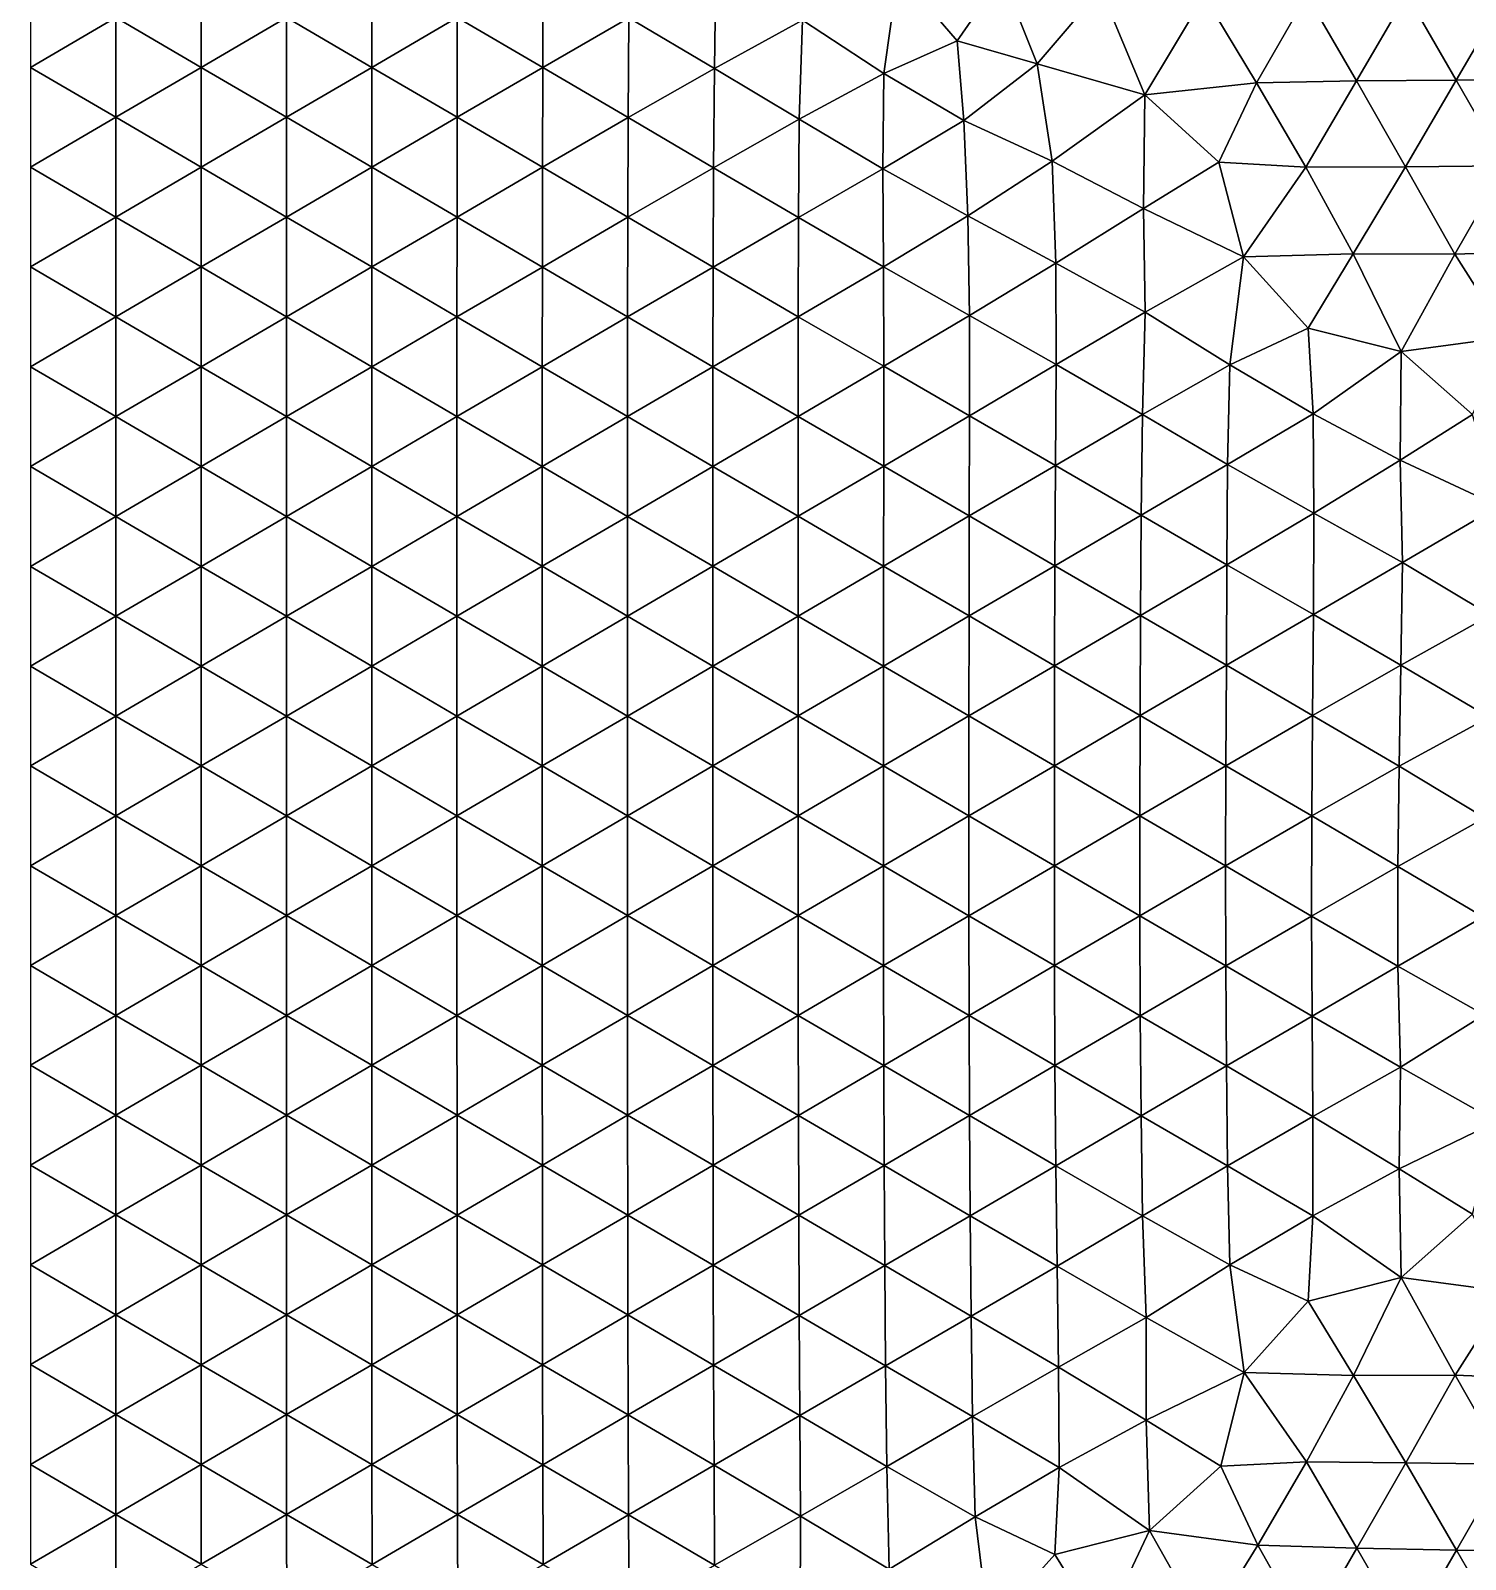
# Model space of a CAD drawing. Header units: metres. Extents: x 2 to 72, y -280 to 0.
# Drawn here: x 2 to 4.914, y -5.26 to -2.155 of the extents above; entities that cross this region are included whole.
import ezdxf

# ---------------------------------------------------------------- set-up
doc = ezdxf.new("R2010")
doc.units = ezdxf.units.M

msp = doc.modelspace()

# ---------------------------------------------------------------- linework, layer by layer
at = {"layer": 'layer', "color": 0}
for points in [[(2, -2.02703), (2, -2.22973), (2.17325, -2.12836)], [(2.34656, -2.02696), (2.17325, -2.12836), (2.34648, -2.2297)], [(2.34656, -2.02696), (2.34648, -2.2297), (2.51981, -2.12832)], [(2.6933, -2.02694), (2.51981, -2.12832), (2.69309, -2.2297)], [(2.6933, -2.02694), (2.69309, -2.2297), (2.8667, -2.12837)], [(3.04079, -2.02718), (2.8667, -2.12837), (3.04025, -2.22997)], [(3.04079, -2.02718), (3.04025, -2.22997), (3.21495, -2.1292)], [(3.39157, -2.02929), (3.21495, -2.1292), (3.38909, -2.2319)], [(3.39157, -2.02929), (3.38909, -2.2319), (3.56768, -2.13396)], [(3.76229, -2.036), (3.56768, -2.13396), (3.73334, -2.24189)], [(3.76229, -2.036), (3.73334, -2.24189), (3.88196, -2.17596)], [(3.76229, -2.036), (3.88196, -2.17596), (3.97342, -2.04403)], [(3.97342, -2.04403), (3.88196, -2.17596), (4.04431, -2.22223)], [(3.97342, -2.04403), (4.04431, -2.22223), (4.17384, -2.07085)], [(4.17384, -2.07085), (4.04431, -2.22223), (4.26331, -2.28556)], [(4.38371, -2.08448), (4.17384, -2.07085), (4.26331, -2.28556)], [(4.99762, -2.08044), (4.79568, -2.0815), (4.89575, -2.2556)], [(5.0977, -2.25398), (4.99762, -2.08044), (4.89575, -2.2556)], [(4.48982, -2.26086), (4.38371, -2.08448), (4.26331, -2.28556)], [(4.59216, -2.08281), (4.38371, -2.08448), (4.48982, -2.26086)], [(4.69308, -2.25736), (4.59216, -2.08281), (4.48982, -2.26086)], [(4.79568, -2.0815), (4.59216, -2.08281), (4.69308, -2.25736)], [(4.89575, -2.2556), (4.79568, -2.0815), (4.69308, -2.25736)], [(2.17325, -2.12836), (2, -2.22973), (2.17323, -2.33107)], [(2.17325, -2.12836), (2.17323, -2.33107), (2.34648, -2.2297)], [(2.51981, -2.12832), (2.34648, -2.2297), (2.51972, -2.33106)], [(2.51981, -2.12832), (2.51972, -2.33106), (2.69309, -2.2297)], [(2.8667, -2.12837), (2.69309, -2.2297), (2.86642, -2.33113)], [(2.8667, -2.12837), (2.86642, -2.33113), (3.04025, -2.22997)], [(3.21495, -2.1292), (3.04025, -2.22997), (3.21382, -2.33178)], [(3.21495, -2.1292), (3.21382, -2.33178), (3.38909, -2.2319)], [(3.56768, -2.13396), (3.38909, -2.2319), (3.56115, -2.33498)], [(3.56768, -2.13396), (3.56115, -2.33498), (3.73334, -2.24189)], [(3.88196, -2.17596), (3.73334, -2.24189), (3.89533, -2.33759)], [(3.88196, -2.17596), (3.89533, -2.33759), (4.04431, -2.22223)], [(2, -2.22973), (2, -2.43243), (2.17323, -2.33107)], [(2.34648, -2.2297), (2.17323, -2.33107), (2.34644, -2.43242)], [(2.34648, -2.2297), (2.34644, -2.43242), (2.51972, -2.33106)], [(2.69309, -2.2297), (2.51972, -2.33106), (2.69297, -2.43243)], [(2.69309, -2.2297), (2.69297, -2.43243), (2.86642, -2.33113)], [(3.04025, -2.22997), (2.86642, -2.33113), (3.03977, -2.43262)], [(3.04025, -2.22997), (3.03977, -2.43262), (3.21382, -2.33178)], [(3.38909, -2.2319), (3.21382, -2.33178), (3.38698, -2.43366)], [(3.38909, -2.2319), (3.38698, -2.43366), (3.56115, -2.33498)], [(4.04431, -2.22223), (3.89533, -2.33759), (4.07518, -2.42028)], [(4.04431, -2.22223), (4.07518, -2.42028), (4.26331, -2.28556)], [(3.73334, -2.24189), (3.56115, -2.33498), (3.73105, -2.43563)], [(3.73334, -2.24189), (3.73105, -2.43563), (3.89533, -2.33759)], [(4.48982, -2.26086), (4.26331, -2.28556), (4.41343, -2.42212)], [(4.58996, -2.43233), (4.48982, -2.26086), (4.41343, -2.42212)], [(4.69308, -2.25736), (4.48982, -2.26086), (4.58996, -2.43233)], [(4.79256, -2.43186), (4.69308, -2.25736), (4.58996, -2.43233)], [(4.89575, -2.2556), (4.69308, -2.25736), (4.79256, -2.43186)], [(4.99593, -2.42967), (4.89575, -2.2556), (4.79256, -2.43186)], [(5.0977, -2.25398), (4.89575, -2.2556), (4.99593, -2.42967)], [(4.26331, -2.28556), (4.07518, -2.42028), (4.26021, -2.51646)], [(4.26331, -2.28556), (4.26021, -2.51646), (4.41343, -2.42212)], [(2.17323, -2.33107), (2, -2.43243), (2.17322, -2.53378)], [(2.17323, -2.33107), (2.17322, -2.53378), (2.34644, -2.43242)], [(2.51972, -2.33106), (2.34644, -2.43242), (2.51967, -2.53378)], [(2.51972, -2.33106), (2.51967, -2.53378), (2.69297, -2.43243)], [(2.86642, -2.33113), (2.69297, -2.43243), (2.86623, -2.53382)], [(2.86642, -2.33113), (2.86623, -2.53382), (3.03977, -2.43262)], [(3.21382, -2.33178), (3.03977, -2.43262), (3.21305, -2.53412)], [(3.21382, -2.33178), (3.21305, -2.53412), (3.38698, -2.43366)], [(3.56115, -2.33498), (3.38698, -2.43366), (3.55947, -2.53491)], [(3.56115, -2.33498), (3.55947, -2.53491), (3.73105, -2.43563)], [(3.89533, -2.33759), (3.73105, -2.43563), (3.904, -2.53156)], [(3.89533, -2.33759), (3.904, -2.53156), (4.07518, -2.42028)], [(4.07518, -2.42028), (3.904, -2.53156), (4.08216, -2.6274)], [(4.07518, -2.42028), (4.08216, -2.6274), (4.26021, -2.51646)], [(4.41343, -2.42212), (4.26021, -2.51646), (4.46332, -2.61443)], [(4.41343, -2.42212), (4.46332, -2.61443), (4.58996, -2.43233)], [(2, -2.43243), (2, -2.63514), (2.17322, -2.53378)], [(2.34644, -2.43242), (2.17322, -2.53378), (2.34643, -2.63513)], [(2.34644, -2.43242), (2.34643, -2.63513), (2.51967, -2.53378)], [(2.69297, -2.43243), (2.51967, -2.53378), (2.69289, -2.63514)], [(2.69297, -2.43243), (2.69289, -2.63514), (2.86623, -2.53382)], [(3.03977, -2.43262), (2.86623, -2.53382), (3.03948, -2.63521)], [(3.03977, -2.43262), (3.03948, -2.63521), (3.21305, -2.53412)], [(3.38698, -2.43366), (3.21305, -2.53412), (3.38617, -2.63545)], [(3.38698, -2.43366), (3.38617, -2.63545), (3.55947, -2.53491)], [(3.73105, -2.43563), (3.55947, -2.53491), (3.73234, -2.63477)], [(3.73105, -2.43563), (3.73234, -2.63477), (3.904, -2.53156)], [(4.58996, -2.43233), (4.46332, -2.61443), (4.68615, -2.60857)], [(4.79256, -2.43186), (4.58996, -2.43233), (4.68615, -2.60857)], [(4.89275, -2.60913), (4.79256, -2.43186), (4.68615, -2.60857)], [(4.99593, -2.42967), (4.79256, -2.43186), (4.89275, -2.60913)], [(5.09741, -2.60207), (4.99593, -2.42967), (4.89275, -2.60913)], [(2.17322, -2.53378), (2, -2.63514), (2.17321, -2.73649)], [(2.17322, -2.53378), (2.17321, -2.73649), (2.34643, -2.63513)], [(2.51967, -2.53378), (2.34643, -2.63513), (2.51964, -2.73648)], [(2.51967, -2.53378), (2.51964, -2.73648), (2.69289, -2.63514)], [(2.86623, -2.53382), (2.69289, -2.63514), (2.86612, -2.7365)], [(2.86623, -2.53382), (2.86612, -2.7365), (3.03948, -2.63521)], [(3.21305, -2.53412), (3.03948, -2.63521), (3.21271, -2.73654)], [(3.21305, -2.53412), (3.21271, -2.73654), (3.38617, -2.63545)], [(3.55947, -2.53491), (3.38617, -2.63545), (3.55934, -2.73637)], [(3.55947, -2.53491), (3.55934, -2.73637), (3.73234, -2.63477)], [(3.904, -2.53156), (3.73234, -2.63477), (3.90692, -2.73375)], [(3.904, -2.53156), (3.90692, -2.73375), (4.08216, -2.6274)], [(4.26021, -2.51646), (4.08216, -2.6274), (4.26358, -2.72712)], [(4.26021, -2.51646), (4.26358, -2.72712), (4.46332, -2.61443)], [(4.46332, -2.61443), (4.59473, -2.75939), (4.68615, -2.60857)], [(4.68615, -2.60857), (4.59473, -2.75939), (4.78391, -2.80696)], [(4.89275, -2.60913), (4.68615, -2.60857), (4.78391, -2.80696)], [(5.09741, -2.60207), (4.89275, -2.60913), (4.99995, -2.77753)], [(2, -2.63514), (2, -2.83784), (2.17321, -2.73649)], [(2.34643, -2.63513), (2.17321, -2.73649), (2.34642, -2.83784)], [(2.34643, -2.63513), (2.34642, -2.83784), (2.51964, -2.73648)], [(2.69289, -2.63514), (2.51964, -2.73648), (2.69285, -2.83784)], [(2.69289, -2.63514), (2.69285, -2.83784), (2.86612, -2.7365)], [(3.03948, -2.63521), (2.86612, -2.7365), (3.03935, -2.83784)], [(3.03948, -2.63521), (3.03935, -2.83784), (3.21271, -2.73654)], [(3.38617, -2.63545), (3.21271, -2.73654), (3.38596, -2.83776)], [(3.38617, -2.63545), (3.38596, -2.83776), (3.55934, -2.73637)], [(3.73234, -2.63477), (3.55934, -2.73637), (3.73296, -2.83689)], [(3.73234, -2.63477), (3.73296, -2.83689), (3.90692, -2.73375)], [(4.08216, -2.6274), (3.90692, -2.73375), (4.08304, -2.83343)], [(4.08216, -2.6274), (4.08304, -2.83343), (4.26358, -2.72712)], [(4.46332, -2.61443), (4.26358, -2.72712), (4.43582, -2.83427)], [(4.46332, -2.61443), (4.43582, -2.83427), (4.59473, -2.75939)], [(4.99995, -2.77753), (4.89275, -2.60913), (4.78391, -2.80696)], [(4.26358, -2.72712), (4.08304, -2.83343), (4.25816, -2.93496)], [(4.26358, -2.72712), (4.25816, -2.93496), (4.43582, -2.83427)], [(2.17321, -2.73649), (2, -2.83784), (2.17321, -2.93919)], [(2.17321, -2.73649), (2.17321, -2.93919), (2.34642, -2.83784)], [(2.51964, -2.73648), (2.34642, -2.83784), (2.51963, -2.93919)], [(2.51964, -2.73648), (2.51963, -2.93919), (2.69285, -2.83784)], [(2.86612, -2.7365), (2.69285, -2.83784), (2.86607, -2.93918)], [(2.86612, -2.7365), (2.86607, -2.93918), (3.03935, -2.83784)], [(3.21271, -2.73654), (3.03935, -2.83784), (3.21258, -2.93914)], [(3.21271, -2.73654), (3.21258, -2.93914), (3.38596, -2.83776)], [(3.55934, -2.73637), (3.38596, -2.83776), (3.55932, -2.93884)], [(3.55934, -2.73637), (3.55932, -2.93884), (3.73296, -2.83689)], [(3.90692, -2.73375), (3.73296, -2.83689), (3.90717, -2.93736)], [(3.90692, -2.73375), (3.90717, -2.93736), (4.08304, -2.83343)], [(4.59473, -2.75939), (4.43582, -2.83427), (4.60524, -2.93324)], [(4.59473, -2.75939), (4.60524, -2.93324), (4.78391, -2.80696)], [(4.99995, -2.77753), (4.78391, -2.80696), (4.92882, -2.93503)], [(4.78391, -2.80696), (4.60524, -2.93324), (4.78154, -3.02781)], [(4.78391, -2.80696), (4.78154, -3.02781), (4.92882, -2.93503)], [(2, -2.83784), (2, -3.04054), (2.17321, -2.93919)], [(2.34642, -2.83784), (2.17321, -2.93919), (2.34641, -3.04054)], [(2.34642, -2.83784), (2.34641, -3.04054), (2.51963, -2.93919)], [(2.69285, -2.83784), (2.51963, -2.93919), (2.69284, -3.04054)], [(2.69285, -2.83784), (2.69284, -3.04054), (2.86607, -2.93918)], [(3.03935, -2.83784), (2.86607, -2.93918), (3.03929, -3.04052)], [(3.03935, -2.83784), (3.03929, -3.04052), (3.21258, -2.93914)], [(3.38596, -2.83776), (3.21258, -2.93914), (3.38586, -3.0404)], [(3.38596, -2.83776), (3.38586, -3.0404), (3.55932, -2.93884)], [(3.73296, -2.83689), (3.55932, -2.93884), (3.73288, -3.03983)], [(3.73296, -2.83689), (3.73288, -3.03983), (3.90717, -2.93736)], [(4.08304, -2.83343), (3.90717, -2.93736), (4.08154, -3.03817)], [(4.08304, -2.83343), (4.08154, -3.03817), (4.25816, -2.93496)], [(4.43582, -2.83427), (4.25816, -2.93496), (4.43141, -3.03626)], [(4.43582, -2.83427), (4.43141, -3.03626), (4.60524, -2.93324)], [(2.17321, -2.93919), (2, -3.04054), (2.17321, -3.14189)], [(2.17321, -2.93919), (2.17321, -3.14189), (2.34641, -3.04054)], [(2.51963, -2.93919), (2.34641, -3.04054), (2.51962, -3.14189)], [(2.51963, -2.93919), (2.51962, -3.14189), (2.69284, -3.04054)], [(2.86607, -2.93918), (2.69284, -3.04054), (2.86605, -3.14188)], [(2.86607, -2.93918), (2.86605, -3.14188), (3.03929, -3.04052)], [(3.21258, -2.93914), (3.03929, -3.04052), (3.21253, -3.14184)], [(3.21258, -2.93914), (3.21253, -3.14184), (3.38586, -3.0404)], [(3.55932, -2.93884), (3.38586, -3.0404), (3.55921, -3.14163)], [(3.55932, -2.93884), (3.55921, -3.14163), (3.73288, -3.03983)], [(3.90717, -2.93736), (3.73288, -3.03983), (3.90661, -3.14084)], [(3.90717, -2.93736), (3.90661, -3.14084), (4.08154, -3.03817)], [(4.25816, -2.93496), (4.08154, -3.03817), (4.25559, -3.13919)], [(4.25816, -2.93496), (4.25559, -3.13919), (4.43141, -3.03626)], [(4.60524, -2.93324), (4.43141, -3.03626), (4.60619, -3.13557)], [(4.60524, -2.93324), (4.60619, -3.13557), (4.78154, -3.02781)], [(4.92882, -2.93503), (4.78154, -3.02781), (4.98196, -3.12133)], [(2, -3.04054), (2, -3.24324), (2.17321, -3.14189)], [(2.34641, -3.04054), (2.17321, -3.14189), (2.34641, -3.24324)], [(2.34641, -3.04054), (2.34641, -3.24324), (2.51962, -3.14189)], [(2.69284, -3.04054), (2.51962, -3.14189), (2.69283, -3.24324)], [(2.69284, -3.04054), (2.69283, -3.24324), (2.86605, -3.14188)], [(3.03929, -3.04052), (2.86605, -3.14188), (3.03927, -3.24322)], [(3.03929, -3.04052), (3.03927, -3.24322), (3.21253, -3.14184)], [(3.38586, -3.0404), (3.21253, -3.14184), (3.38579, -3.24315)], [(3.38586, -3.0404), (3.38579, -3.24315), (3.55921, -3.14163)], [(3.73288, -3.03983), (3.55921, -3.14163), (3.73262, -3.24283)], [(3.73288, -3.03983), (3.73262, -3.24283), (3.90661, -3.14084)], [(4.08154, -3.03817), (3.90661, -3.14084), (4.08039, -3.2419)], [(4.08154, -3.03817), (4.08039, -3.2419), (4.25559, -3.13919)], [(4.43141, -3.03626), (4.25559, -3.13919), (4.42989, -3.23995)], [(4.43141, -3.03626), (4.42989, -3.23995), (4.60619, -3.13557)], [(4.78154, -3.02781), (4.60619, -3.13557), (4.78653, -3.23535)], [(4.78154, -3.02781), (4.78653, -3.23535), (4.98196, -3.12133)], [(4.60619, -3.13557), (4.42989, -3.23995), (4.60577, -3.34093)], [(4.60619, -3.13557), (4.60577, -3.34093), (4.78653, -3.23535)], [(4.98196, -3.12133), (4.78653, -3.23535), (4.96529, -3.34261)], [(2.17321, -3.14189), (2, -3.24324), (2.17321, -3.34459)], [(2.17321, -3.14189), (2.17321, -3.34459), (2.34641, -3.24324)], [(2.51962, -3.14189), (2.34641, -3.24324), (2.51962, -3.34459)], [(2.51962, -3.14189), (2.51962, -3.34459), (2.69283, -3.24324)], [(2.86605, -3.14188), (2.69283, -3.24324), (2.86604, -3.34459)], [(2.86605, -3.14188), (2.86604, -3.34459), (3.03927, -3.24322)], [(3.21253, -3.14184), (3.03927, -3.24322), (3.2125, -3.34456)], [(3.21253, -3.14184), (3.2125, -3.34456), (3.38579, -3.24315)], [(3.55921, -3.14163), (3.38579, -3.24315), (3.55909, -3.34445)], [(3.55921, -3.14163), (3.55909, -3.34445), (3.73262, -3.24283)], [(3.90661, -3.14084), (3.73262, -3.24283), (3.90612, -3.34403)], [(3.90661, -3.14084), (3.90612, -3.34403), (4.08039, -3.2419)], [(4.25559, -3.13919), (4.08039, -3.2419), (4.25432, -3.34297)], [(4.25559, -3.13919), (4.25432, -3.34297), (4.42989, -3.23995)], [(2, -3.24324), (2, -3.44595), (2.17321, -3.34459)], [(2.34641, -3.24324), (2.17321, -3.34459), (2.34641, -3.44595)], [(2.34641, -3.24324), (2.34641, -3.44595), (2.51962, -3.34459)], [(2.69283, -3.24324), (2.51962, -3.34459), (2.69283, -3.44595)], [(2.69283, -3.24324), (2.69283, -3.44595), (2.86604, -3.34459)], [(3.03927, -3.24322), (2.86604, -3.34459), (3.03926, -3.44594)], [(3.03927, -3.24322), (3.03926, -3.44594), (3.2125, -3.34456)], [(3.38579, -3.24315), (3.2125, -3.34456), (3.38575, -3.4459)], [(3.38579, -3.24315), (3.38575, -3.4459), (3.55909, -3.34445)], [(3.73262, -3.24283), (3.55909, -3.34445), (3.73243, -3.44574)], [(3.73262, -3.24283), (3.73243, -3.44574), (3.90612, -3.34403)], [(4.08039, -3.2419), (3.90612, -3.34403), (4.07973, -3.44525)], [(4.08039, -3.2419), (4.07973, -3.44525), (4.25432, -3.34297)], [(4.42989, -3.23995), (4.25432, -3.34297), (4.42877, -3.44422)], [(4.42989, -3.23995), (4.42877, -3.44422), (4.60577, -3.34093)], [(4.78653, -3.23535), (4.60577, -3.34093), (4.78312, -3.44396)], [(4.78653, -3.23535), (4.78312, -3.44396), (4.96529, -3.34261)], [(2.17321, -3.34459), (2, -3.44595), (2.17321, -3.5473)], [(2.17321, -3.34459), (2.17321, -3.5473), (2.34641, -3.44595)], [(2.51962, -3.34459), (2.34641, -3.44595), (2.51962, -3.5473)], [(2.51962, -3.34459), (2.51962, -3.5473), (2.69283, -3.44595)], [(2.86604, -3.34459), (2.69283, -3.44595), (2.86604, -3.5473)], [(2.86604, -3.34459), (2.86604, -3.5473), (3.03926, -3.44594)], [(3.2125, -3.34456), (3.03926, -3.44594), (3.21249, -3.54729)], [(3.2125, -3.34456), (3.21249, -3.54729), (3.38575, -3.4459)], [(3.55909, -3.34445), (3.38575, -3.4459), (3.55902, -3.54724)], [(3.55909, -3.34445), (3.55902, -3.54724), (3.73243, -3.44574)], [(3.90612, -3.34403), (3.73243, -3.44574), (3.90585, -3.54705)], [(3.90612, -3.34403), (3.90585, -3.54705), (4.07973, -3.44525)], [(4.25432, -3.34297), (4.07973, -3.44525), (4.25359, -3.54656)], [(4.25432, -3.34297), (4.25359, -3.54656), (4.42877, -3.44422)], [(4.60577, -3.34093), (4.42877, -3.44422), (4.60398, -3.54618)], [(4.60577, -3.34093), (4.60398, -3.54618), (4.78312, -3.44396)], [(4.96529, -3.34261), (4.78312, -3.44396), (4.9623, -3.54956)], [(2, -3.44595), (2, -3.64865), (2.17321, -3.5473)], [(2.34641, -3.44595), (2.17321, -3.5473), (2.34641, -3.64865)], [(2.34641, -3.44595), (2.34641, -3.64865), (2.51962, -3.5473)], [(2.69283, -3.44595), (2.51962, -3.5473), (2.69283, -3.64865)], [(2.69283, -3.44595), (2.69283, -3.64865), (2.86604, -3.5473)], [(3.03926, -3.44594), (2.86604, -3.5473), (3.03926, -3.64865)], [(3.03926, -3.44594), (3.03926, -3.64865), (3.21249, -3.54729)], [(3.38575, -3.4459), (3.21249, -3.54729), (3.38574, -3.64864)], [(3.38575, -3.4459), (3.38574, -3.64864), (3.55902, -3.54724)], [(3.73243, -3.44574), (3.55902, -3.54724), (3.73235, -3.64859)], [(3.73243, -3.44574), (3.73235, -3.64859), (3.90585, -3.54705)], [(4.07973, -3.44525), (3.90585, -3.54705), (4.07942, -3.6484)], [(4.07973, -3.44525), (4.07942, -3.6484), (4.25359, -3.54656)], [(4.42877, -3.44422), (4.25359, -3.54656), (4.42781, -3.64816)], [(4.42877, -3.44422), (4.42781, -3.64816), (4.60398, -3.54618)], [(4.78312, -3.44396), (4.60398, -3.54618), (4.77974, -3.64937)], [(4.78312, -3.44396), (4.77974, -3.64937), (4.9623, -3.54956)], [(2.17321, -3.5473), (2, -3.64865), (2.17321, -3.75)], [(2.17321, -3.5473), (2.17321, -3.75), (2.34641, -3.64865)], [(2.51962, -3.5473), (2.34641, -3.64865), (2.51962, -3.75)], [(2.51962, -3.5473), (2.51962, -3.75), (2.69283, -3.64865)], [(2.86604, -3.5473), (2.69283, -3.64865), (2.86605, -3.75001)], [(2.86604, -3.5473), (2.86605, -3.75001), (3.03926, -3.64865)], [(3.21249, -3.54729), (3.03926, -3.64865), (3.2125, -3.75001)], [(3.21249, -3.54729), (3.2125, -3.75001), (3.38574, -3.64864)], [(3.55902, -3.54724), (3.38574, -3.64864), (3.55903, -3.75001)], [(3.55902, -3.54724), (3.55903, -3.75001), (3.73235, -3.64859)], [(3.90585, -3.54705), (3.73235, -3.64859), (3.90579, -3.74997)], [(3.90585, -3.54705), (3.90579, -3.74997), (4.07942, -3.6484)], [(4.25359, -3.54656), (4.07942, -3.6484), (4.25322, -3.74989)], [(4.25359, -3.54656), (4.25322, -3.74989), (4.42781, -3.64816)], [(4.60398, -3.54618), (4.42781, -3.64816), (4.60245, -3.75024)], [(4.60398, -3.54618), (4.60245, -3.75024), (4.77974, -3.64937)], [(4.9623, -3.54956), (4.77974, -3.64937), (4.95402, -3.75427)], [(2, -3.64865), (2, -3.85135), (2.17321, -3.75)], [(2.34641, -3.64865), (2.17321, -3.75), (2.34642, -3.85135)], [(2.34641, -3.64865), (2.34642, -3.85135), (2.51962, -3.75)], [(2.69283, -3.64865), (2.51962, -3.75), (2.69284, -3.85136)], [(2.69283, -3.64865), (2.69284, -3.85136), (2.86605, -3.75001)], [(3.03926, -3.64865), (2.86605, -3.75001), (3.03928, -3.85137)], [(3.03926, -3.64865), (3.03928, -3.85137), (3.2125, -3.75001)], [(3.38574, -3.64864), (3.2125, -3.75001), (3.38577, -3.85138)], [(3.38574, -3.64864), (3.38577, -3.85138), (3.55903, -3.75001)], [(3.73235, -3.64859), (3.55903, -3.75001), (3.7324, -3.8514)], [(3.73235, -3.64859), (3.7324, -3.8514), (3.90579, -3.74997)], [(4.07942, -3.6484), (3.90579, -3.74997), (4.0794, -3.85142)], [(4.07942, -3.6484), (4.0794, -3.85142), (4.25322, -3.74989)], [(4.42781, -3.64816), (4.25322, -3.74989), (4.42739, -3.8516)], [(4.42781, -3.64816), (4.42739, -3.8516), (4.60245, -3.75024)], [(4.77974, -3.64937), (4.60245, -3.75024), (4.77708, -3.8528)], [(4.77974, -3.64937), (4.77708, -3.8528), (4.95402, -3.75427)], [(2.17321, -3.75), (2, -3.85135), (2.17321, -3.9527)], [(2.17321, -3.75), (2.17321, -3.9527), (2.34642, -3.85135)], [(2.51962, -3.75), (2.34642, -3.85135), (2.51963, -3.95271)], [(2.51962, -3.75), (2.51963, -3.95271), (2.69284, -3.85136)], [(2.86605, -3.75001), (2.69284, -3.85136), (2.86606, -3.95272)], [(2.86605, -3.75001), (2.86606, -3.95272), (3.03928, -3.85137)], [(3.2125, -3.75001), (3.03928, -3.85137), (3.21253, -3.95274)], [(3.2125, -3.75001), (3.21253, -3.95274), (3.38577, -3.85138)], [(3.55903, -3.75001), (3.38577, -3.85138), (3.55911, -3.95278)], [(3.55903, -3.75001), (3.55911, -3.95278), (3.7324, -3.8514)], [(3.90579, -3.74997), (3.7324, -3.8514), (3.90592, -3.95284)], [(3.90579, -3.74997), (3.90592, -3.95284), (4.0794, -3.85142)], [(4.25322, -3.74989), (4.0794, -3.85142), (4.25332, -3.953)], [(4.25322, -3.74989), (4.25332, -3.953), (4.42739, -3.8516)], [(4.60245, -3.75024), (4.42739, -3.8516), (4.60206, -3.95357)], [(4.60245, -3.75024), (4.60206, -3.95357), (4.77708, -3.8528)], [(4.95402, -3.75427), (4.77708, -3.8528), (4.95072, -3.95517)], [(2, -3.85135), (2, -4.05405), (2.17321, -3.9527)], [(2.34642, -3.85135), (2.17321, -3.9527), (2.34642, -4.05406)], [(2.34642, -3.85135), (2.34642, -4.05406), (2.51963, -3.95271)], [(2.69284, -3.85136), (2.51963, -3.95271), (2.69285, -4.05407)], [(2.69284, -3.85136), (2.69285, -4.05407), (2.86606, -3.95272)], [(3.03928, -3.85137), (2.86606, -3.95272), (3.03931, -4.05409)], [(3.03928, -3.85137), (3.03931, -4.05409), (3.21253, -3.95274)], [(3.38577, -3.85138), (3.21253, -3.95274), (3.38585, -4.05414)], [(3.38577, -3.85138), (3.38585, -4.05414), (3.55911, -3.95278)], [(3.7324, -3.8514), (3.55911, -3.95278), (3.73259, -4.05422)], [(3.7324, -3.8514), (3.73259, -4.05422), (3.90592, -3.95284)], [(4.0794, -3.85142), (3.90592, -3.95284), (4.07972, -4.05437)], [(4.0794, -3.85142), (4.07972, -4.05437), (4.25332, -3.953)], [(4.42739, -3.8516), (4.25332, -3.953), (4.42776, -4.05483)], [(4.42739, -3.8516), (4.42776, -4.05483), (4.60206, -3.95357)], [(4.77708, -3.8528), (4.60206, -3.95357), (4.77742, -4.05542)], [(4.77708, -3.8528), (4.77742, -4.05542), (4.95072, -3.95517)], [(2.17321, -3.9527), (2, -4.05405), (2.17321, -4.15541)], [(2.17321, -3.9527), (2.17321, -4.15541), (2.34642, -4.05406)], [(2.51963, -3.95271), (2.34642, -4.05406), (2.51964, -4.15542)], [(2.51963, -3.95271), (2.51964, -4.15542), (2.69285, -4.05407)], [(2.86606, -3.95272), (2.69285, -4.05407), (2.86609, -4.15544)], [(2.86606, -3.95272), (2.86609, -4.15544), (3.03931, -4.05409)], [(3.21253, -3.95274), (3.03931, -4.05409), (3.21261, -4.15548)], [(3.21253, -3.95274), (3.21261, -4.15548), (3.38585, -4.05414)], [(3.55911, -3.95278), (3.38585, -4.05414), (3.5593, -4.15558)], [(3.55911, -3.95278), (3.5593, -4.15558), (3.73259, -4.05422)], [(3.90592, -3.95284), (3.73259, -4.05422), (3.90633, -4.15575)], [(3.90592, -3.95284), (3.90633, -4.15575), (4.07972, -4.05437)], [(4.25332, -3.953), (4.07972, -4.05437), (4.25397, -4.15605)], [(4.25332, -3.953), (4.25397, -4.15605), (4.42776, -4.05483)], [(4.60206, -3.95357), (4.42776, -4.05483), (4.60329, -4.15713)], [(4.60206, -3.95357), (4.60329, -4.15713), (4.77742, -4.05542)], [(4.95072, -3.95517), (4.77742, -4.05542), (4.95262, -4.15424)], [(2, -4.05405), (2, -4.25676), (2.17321, -4.15541)], [(2.34642, -4.05406), (2.17321, -4.15541), (2.34643, -4.25676)], [(2.34642, -4.05406), (2.34643, -4.25676), (2.51964, -4.15542)], [(2.69285, -4.05407), (2.51964, -4.15542), (2.69287, -4.25678)], [(2.69285, -4.05407), (2.69287, -4.25678), (2.86609, -4.15544)], [(3.03931, -4.05409), (2.86609, -4.15544), (3.03937, -4.25683)], [(3.03931, -4.05409), (3.03937, -4.25683), (3.21261, -4.15548)], [(3.38585, -4.05414), (3.21261, -4.15548), (3.38601, -4.25693)], [(3.38585, -4.05414), (3.38601, -4.25693), (3.5593, -4.15558)], [(3.73259, -4.05422), (3.5593, -4.15558), (3.73299, -4.25712)], [(3.73259, -4.05422), (3.73299, -4.25712), (3.90633, -4.15575)], [(4.07972, -4.05437), (3.90633, -4.15575), (4.08055, -4.25739)], [(4.07972, -4.05437), (4.08055, -4.25739), (4.25397, -4.15605)], [(4.42776, -4.05483), (4.25397, -4.15605), (4.42886, -4.25801)], [(4.42776, -4.05483), (4.42886, -4.25801), (4.60329, -4.15713)], [(4.77742, -4.05542), (4.60329, -4.15713), (4.78219, -4.26078)], [(4.77742, -4.05542), (4.78219, -4.26078), (4.95262, -4.15424)], [(2.17321, -4.15541), (2, -4.25676), (2.17322, -4.35811)], [(2.17321, -4.15541), (2.17322, -4.35811), (2.34643, -4.25676)], [(2.51964, -4.15542), (2.34643, -4.25676), (2.51965, -4.35813)], [(2.51964, -4.15542), (2.51965, -4.35813), (2.69287, -4.25678)], [(2.86609, -4.15544), (2.69287, -4.25678), (2.86614, -4.35816)], [(2.86609, -4.15544), (2.86614, -4.35816), (3.03937, -4.25683)], [(3.21261, -4.15548), (3.03937, -4.25683), (3.21274, -4.35826)], [(3.21261, -4.15548), (3.21274, -4.35826), (3.38601, -4.25693)], [(3.5593, -4.15558), (3.38601, -4.25693), (3.55964, -4.35847)], [(3.5593, -4.15558), (3.55964, -4.35847), (3.73299, -4.25712)], [(3.90633, -4.15575), (3.73299, -4.25712), (3.90716, -4.35881)], [(3.90633, -4.15575), (3.90716, -4.35881), (4.08055, -4.25739)], [(4.25397, -4.15605), (4.08055, -4.25739), (4.25546, -4.35913)], [(4.25397, -4.15605), (4.25546, -4.35913), (4.42886, -4.25801)], [(4.60329, -4.15713), (4.42886, -4.25801), (4.60445, -4.36089)], [(4.60329, -4.15713), (4.60445, -4.36089), (4.78219, -4.26078)], [(4.95262, -4.15424), (4.78219, -4.26078), (4.97838, -4.37069)], [(2, -4.25676), (2, -4.45946), (2.17322, -4.35811)], [(2.34643, -4.25676), (2.17322, -4.35811), (2.34644, -4.45947)], [(2.34643, -4.25676), (2.34644, -4.45947), (2.51965, -4.35813)], [(2.69287, -4.25678), (2.51965, -4.35813), (2.69291, -4.4595)], [(2.69287, -4.25678), (2.69291, -4.4595), (2.86614, -4.35816)], [(3.03937, -4.25683), (2.86614, -4.35816), (3.03947, -4.45958)], [(3.03937, -4.25683), (3.03947, -4.45958), (3.21274, -4.35826)], [(3.38601, -4.25693), (3.21274, -4.35826), (3.38629, -4.45979)], [(3.38601, -4.25693), (3.38629, -4.45979), (3.55964, -4.35847)], [(3.73299, -4.25712), (3.55964, -4.35847), (3.73369, -4.46018)], [(3.73299, -4.25712), (3.73369, -4.46018), (3.90716, -4.35881)], [(4.08055, -4.25739), (3.90716, -4.35881), (4.08222, -4.46072)], [(4.08055, -4.25739), (4.08222, -4.46072), (4.25546, -4.35913)], [(4.42886, -4.25801), (4.25546, -4.35913), (4.43086, -4.46068)], [(4.42886, -4.25801), (4.43086, -4.46068), (4.60445, -4.36089)], [(4.78219, -4.26078), (4.60445, -4.36089), (4.78, -4.46697)], [(4.78219, -4.26078), (4.78, -4.46697), (4.97838, -4.37069)], [(2.17322, -4.35811), (2, -4.45946), (2.17323, -4.56082)], [(2.17322, -4.35811), (2.17323, -4.56082), (2.34644, -4.45947)], [(2.51965, -4.35813), (2.34644, -4.45947), (2.51968, -4.56084)], [(2.51965, -4.35813), (2.51968, -4.56084), (2.69291, -4.4595)], [(2.86614, -4.35816), (2.69291, -4.4595), (2.86622, -4.5609)], [(2.86614, -4.35816), (2.86622, -4.5609), (3.03947, -4.45958)], [(3.21274, -4.35826), (3.03947, -4.45958), (3.21295, -4.56109)], [(3.21274, -4.35826), (3.21295, -4.56109), (3.38629, -4.45979)], [(3.55964, -4.35847), (3.38629, -4.45979), (3.56021, -4.56149)], [(3.55964, -4.35847), (3.56021, -4.56149), (3.73369, -4.46018)], [(3.90716, -4.35881), (3.73369, -4.46018), (3.90857, -4.56224)], [(3.90716, -4.35881), (3.90857, -4.56224), (4.08222, -4.46072)], [(4.25546, -4.35913), (4.08222, -4.46072), (4.25875, -4.56262)], [(4.25546, -4.35913), (4.25875, -4.56262), (4.43086, -4.46068)], [(4.60445, -4.36089), (4.43086, -4.46068), (4.60461, -4.56237)], [(4.60445, -4.36089), (4.60461, -4.56237), (4.78, -4.46697)], [(4.97838, -4.37069), (4.78, -4.46697), (4.92874, -4.55896)], [(2, -4.45946), (2, -4.66216), (2.17323, -4.56082)], [(2.34644, -4.45947), (2.17323, -4.56082), (2.34646, -4.66218)], [(2.34644, -4.45947), (2.34646, -4.66218), (2.51968, -4.56084)], [(2.69291, -4.4595), (2.51968, -4.56084), (2.69297, -4.66223)], [(2.69291, -4.4595), (2.69297, -4.66223), (2.86622, -4.5609)], [(3.03947, -4.45958), (2.86622, -4.5609), (3.03964, -4.66237)], [(3.03947, -4.45958), (3.03964, -4.66237), (3.21295, -4.56109)], [(3.38629, -4.45979), (3.21295, -4.56109), (3.38674, -4.66276)], [(3.38629, -4.45979), (3.38674, -4.66276), (3.56021, -4.56149)], [(3.73369, -4.46018), (3.56021, -4.56149), (3.7348, -4.66353)], [(3.73369, -4.46018), (3.7348, -4.66353), (3.90857, -4.56224)], [(4.08222, -4.46072), (3.90857, -4.56224), (4.08508, -4.66498)], [(4.08222, -4.46072), (4.08508, -4.66498), (4.25875, -4.56262)], [(4.43086, -4.46068), (4.25875, -4.56262), (4.43616, -4.66183)], [(4.43086, -4.46068), (4.43616, -4.66183), (4.60461, -4.56237)], [(4.78, -4.46697), (4.60461, -4.56237), (4.78403, -4.68805)], [(4.78, -4.46697), (4.78403, -4.68805), (4.92874, -4.55896)], [(2.17323, -4.56082), (2, -4.66216), (2.17324, -4.76352)], [(2.17323, -4.56082), (2.17324, -4.76352), (2.34646, -4.66218)], [(2.51968, -4.56084), (2.34646, -4.66218), (2.51974, -4.76356)], [(2.51968, -4.56084), (2.51974, -4.76356), (2.69297, -4.66223)], [(2.86622, -4.5609), (2.69297, -4.66223), (2.86635, -4.76366)], [(2.86622, -4.5609), (2.86635, -4.76366), (3.03964, -4.66237)], [(3.21295, -4.56109), (3.03964, -4.66237), (3.21329, -4.76399)], [(3.21295, -4.56109), (3.21329, -4.76399), (3.38674, -4.66276)], [(3.56021, -4.56149), (3.38674, -4.66276), (3.5611, -4.76476)], [(3.56021, -4.56149), (3.5611, -4.76476), (3.7348, -4.66353)], [(3.90857, -4.56224), (3.7348, -4.66353), (3.91049, -4.76614)], [(3.90857, -4.56224), (3.91049, -4.76614), (4.08508, -4.66498)], [(4.25875, -4.56262), (4.08508, -4.66498), (4.26585, -4.76939)], [(4.25875, -4.56262), (4.26585, -4.76939), (4.43616, -4.66183)], [(4.60461, -4.56237), (4.43616, -4.66183), (4.59502, -4.73601)], [(4.60461, -4.56237), (4.59502, -4.73601), (4.78403, -4.68805)], [(4.78403, -4.68805), (5.00089, -4.71706), (4.92874, -4.55896)], [(2, -4.66216), (2, -4.86486), (2.17324, -4.76352)], [(2.34646, -4.66218), (2.17324, -4.76352), (2.34651, -4.86489)], [(2.34646, -4.66218), (2.34651, -4.86489), (2.51974, -4.76356)], [(2.69297, -4.66223), (2.51974, -4.76356), (2.69309, -4.86496)], [(2.69297, -4.66223), (2.69309, -4.86496), (2.86635, -4.76366)], [(3.03964, -4.66237), (2.86635, -4.76366), (3.0399, -4.86519)], [(3.03964, -4.66237), (3.0399, -4.86519), (3.21329, -4.76399)], [(3.38674, -4.66276), (3.21329, -4.76399), (3.38741, -4.86591)], [(3.38674, -4.66276), (3.38741, -4.86591), (3.5611, -4.76476)], [(3.7348, -4.66353), (3.5611, -4.76476), (3.73649, -4.86726)], [(3.7348, -4.66353), (3.73649, -4.86726), (3.91049, -4.76614)], [(4.08508, -4.66498), (3.91049, -4.76614), (4.08766, -4.87004)], [(4.08508, -4.66498), (4.08766, -4.87004), (4.26585, -4.76939)], [(4.43616, -4.66183), (4.26585, -4.76939), (4.46518, -4.88062)], [(4.43616, -4.66183), (4.46518, -4.88062), (4.59502, -4.73601)], [(4.59502, -4.73601), (4.68702, -4.88659), (4.78403, -4.68805)], [(4.68702, -4.88659), (4.89335, -4.88651), (4.78403, -4.68805)], [(4.78403, -4.68805), (4.89335, -4.88651), (5.00089, -4.71706)], [(4.89335, -4.88651), (5.09819, -4.89415), (5.00089, -4.71706)], [(4.59502, -4.73601), (4.46518, -4.88062), (4.68702, -4.88659)], [(2.17324, -4.76352), (2, -4.86486), (2.17327, -4.96623)], [(2.17324, -4.76352), (2.17327, -4.96623), (2.34651, -4.86489)], [(2.51974, -4.76356), (2.34651, -4.86489), (2.51984, -4.96628)], [(2.51974, -4.76356), (2.51984, -4.96628), (2.69309, -4.86496)], [(2.86635, -4.76366), (2.69309, -4.86496), (2.86659, -4.96643)], [(2.86635, -4.76366), (2.86659, -4.96643), (3.0399, -4.86519)], [(3.21329, -4.76399), (3.0399, -4.86519), (3.21379, -4.96695)], [(3.21329, -4.76399), (3.21379, -4.96695), (3.38741, -4.86591)], [(3.5611, -4.76476), (3.38741, -4.86591), (3.56245, -4.96844)], [(3.5611, -4.76476), (3.56245, -4.96844), (3.73649, -4.86726)], [(3.91049, -4.76614), (3.73649, -4.86726), (3.91306, -4.9702)], [(3.91049, -4.76614), (3.91306, -4.9702), (4.08766, -4.87004)], [(4.26585, -4.76939), (4.08766, -4.87004), (4.26578, -4.97756)], [(4.26585, -4.76939), (4.26578, -4.97756), (4.46518, -4.88062)], [(2, -4.86486), (2, -5.06757), (2.17327, -4.96623)], [(2.34651, -4.86489), (2.17327, -4.96623), (2.34658, -5.06761)], [(2.34651, -4.86489), (2.34658, -5.06761), (2.51984, -4.96628)], [(2.69309, -4.86496), (2.51984, -4.96628), (2.6933, -5.06771)], [(2.69309, -4.86496), (2.6933, -5.06771), (2.86659, -4.96643)], [(3.0399, -4.86519), (2.86659, -4.96643), (3.04035, -5.06802)], [(3.0399, -4.86519), (3.04035, -5.06802), (3.21379, -4.96695)], [(3.38741, -4.86591), (3.21379, -4.96695), (3.38827, -5.06921)], [(3.38741, -4.86591), (3.38827, -5.06921), (3.56245, -4.96844)], [(3.73649, -4.86726), (3.56245, -4.96844), (3.73932, -5.07187)], [(3.73649, -4.86726), (3.73932, -5.07187), (3.91306, -4.9702)], [(4.08766, -4.87004), (3.91306, -4.9702), (4.08914, -5.07375)], [(4.08766, -4.87004), (4.08914, -5.07375), (4.26578, -4.97756)], [(4.46518, -4.88062), (4.26578, -4.97756), (4.41734, -5.07097)], [(4.46518, -4.88062), (4.41734, -5.07097), (4.59159, -5.06228)], [(4.46518, -4.88062), (4.59159, -5.06228), (4.68702, -4.88659)], [(4.59159, -5.06228), (4.79324, -5.06405), (4.68702, -4.88659)], [(4.68702, -4.88659), (4.79324, -5.06405), (4.89335, -4.88651)], [(4.79324, -5.06405), (4.99643, -5.06728), (4.89335, -4.88651)], [(4.89335, -4.88651), (4.99643, -5.06728), (5.09819, -4.89415)], [(2.17327, -4.96623), (2, -5.06757), (2.17332, -5.16894)], [(2.17327, -4.96623), (2.17332, -5.16894), (2.34658, -5.06761)], [(2.51984, -4.96628), (2.34658, -5.06761), (2.52, -5.16901)], [(2.51984, -4.96628), (2.52, -5.16901), (2.6933, -5.06771)], [(2.86659, -4.96643), (2.6933, -5.06771), (2.86701, -5.16921)], [(2.86659, -4.96643), (2.86701, -5.16921), (3.04035, -5.06802)], [(3.21379, -4.96695), (3.04035, -5.06802), (3.21451, -5.16985)], [(3.21379, -4.96695), (3.21451, -5.16985), (3.38827, -5.06921)], [(3.56245, -4.96844), (3.38827, -5.06921), (3.56405, -5.1728)], [(3.56245, -4.96844), (3.56405, -5.1728), (3.73932, -5.07187)], [(3.91306, -4.9702), (3.73932, -5.07187), (3.91833, -5.17415)], [(3.91306, -4.9702), (3.91833, -5.17415), (4.08914, -5.07375)], [(4.26578, -4.97756), (4.08914, -5.07375), (4.27245, -5.20186)], [(4.26578, -4.97756), (4.27245, -5.20186), (4.41734, -5.07097)], [(2, -5.06757), (2, -5.27027), (2.17332, -5.16894)], [(2.34658, -5.06761), (2.17332, -5.16894), (2.3467, -5.27033)], [(2.34658, -5.06761), (2.3467, -5.27033), (2.52, -5.16901)], [(2.6933, -5.06771), (2.52, -5.16901), (2.69366, -5.27047)], [(2.6933, -5.06771), (2.69366, -5.27047), (2.86701, -5.16921)], [(3.04035, -5.06802), (2.86701, -5.16921), (3.04116, -5.27082)], [(3.04035, -5.06802), (3.04116, -5.27082), (3.21451, -5.16985)], [(3.38827, -5.06921), (3.21451, -5.16985), (3.38906, -5.27221)], [(3.38827, -5.06921), (3.38906, -5.27221), (3.56405, -5.1728)], [(3.73932, -5.07187), (3.56405, -5.1728), (3.74408, -5.2802)], [(3.73932, -5.07187), (3.74408, -5.2802), (3.91833, -5.17415)], [(4.08914, -5.07375), (3.91833, -5.17415), (4.08044, -5.25072)], [(4.08914, -5.07375), (4.08044, -5.25072), (4.27245, -5.20186)], [(4.27245, -5.20186), (4.4926, -5.23147), (4.41734, -5.07097)], [(4.41734, -5.07097), (4.4926, -5.23147), (4.59159, -5.06228)], [(4.4926, -5.23147), (4.69403, -5.23792), (4.59159, -5.06228)], [(4.59159, -5.06228), (4.69403, -5.23792), (4.79324, -5.06405)], [(4.69403, -5.23792), (4.89621, -5.24149), (4.79324, -5.06405)], [(4.79324, -5.06405), (4.89621, -5.24149), (4.99643, -5.06728)], [(4.89621, -5.24149), (5.0981, -5.24423), (4.99643, -5.06728)], [(2.17332, -5.16894), (2, -5.27027), (2.1734, -5.37165)], [(2.17332, -5.16894), (2.1734, -5.37165), (2.3467, -5.27033)], [(2.52, -5.16901), (2.3467, -5.27033), (2.52027, -5.37175)], [(2.52, -5.16901), (2.52027, -5.37175), (2.69366, -5.27047)], [(2.86701, -5.16921), (2.69366, -5.27047), (2.86776, -5.37203)], [(2.86701, -5.16921), (2.86776, -5.37203), (3.04116, -5.27082)], [(3.21451, -5.16985), (3.04116, -5.27082), (3.21587, -5.37249)], [(3.21451, -5.16985), (3.21587, -5.37249), (3.38906, -5.27221)], [(3.56405, -5.1728), (3.38906, -5.27221), (3.56332, -5.37627)], [(3.56405, -5.1728), (3.56332, -5.37627), (3.74408, -5.2802)], [(3.91833, -5.17415), (3.74408, -5.2802), (3.94637, -5.40043)], [(3.91833, -5.17415), (3.94637, -5.40043), (4.08044, -5.25072)], [(4.08044, -5.25072), (4.17656, -5.40526), (4.27245, -5.20186)], [(4.17656, -5.40526), (4.38636, -5.40366), (4.27245, -5.20186)], [(4.27245, -5.20186), (4.38636, -5.40366), (4.4926, -5.23147)], [(4.38636, -5.40366), (4.59334, -5.41087), (4.4926, -5.23147)], [(4.4926, -5.23147), (4.59334, -5.41087), (4.69403, -5.23792)], [(4.59334, -5.41087), (4.79623, -5.41515), (4.69403, -5.23792)], [(4.69403, -5.23792), (4.79623, -5.41515), (4.89621, -5.24149)], [(4.79623, -5.41515), (4.99799, -5.41782), (4.89621, -5.24149)], [(4.89621, -5.24149), (4.99799, -5.41782), (5.0981, -5.24423)], [(4.08044, -5.25072), (3.94637, -5.40043), (4.17656, -5.40526)]]:
    msp.add_3dface(points, dxfattribs=at)

doc.saveas('drawing.dxf')
